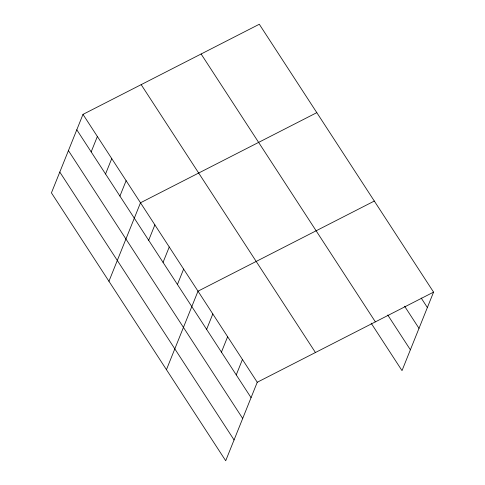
<?xml version="1.0" encoding="UTF-8"?>
<svg xmlns="http://www.w3.org/2000/svg" width="485" height="485" viewBox="0 0 485 485"><rect width="100%" height="100%" fill="white"/><g stroke="black" fill="none" stroke-linecap="round" stroke-linejoin="round"><path stroke-width="0.73" d="M82.99 114.381L51.434 192.872L225.701 460.75L257.25 382.259L433.566 292.128L259.299 24.25L82.99 114.381L257.25 382.259M91.168 151.89L97.364 136.485M105.548 173.988L111.744 158.583M119.922 196.092L126.118 180.681M108.943 281.276L140.492 202.785L316.808 112.647M148.677 240.287L154.873 224.882M163.057 262.391L169.247 246.98M177.431 284.489L183.627 269.084M166.452 369.673L198.001 291.182L374.317 201.051M206.622 329.357L212.818 313.953M221.433 352.128L227.629 336.717M236.25 374.899L242.439 359.488M433.566 292.128L402.01 370.619L371.152 323.18M421.198 298.045L427.37 307.532M404.605 306.211L419.004 328.351M387.751 315.014L410.383 349.8M201.117 53.993L375.384 321.87M141.171 84.639L315.438 352.516M76.794 129.792L251.06 397.664M68.427 150.611L242.688 418.482M59.8 172.06L234.067 439.931"/></g></svg>
